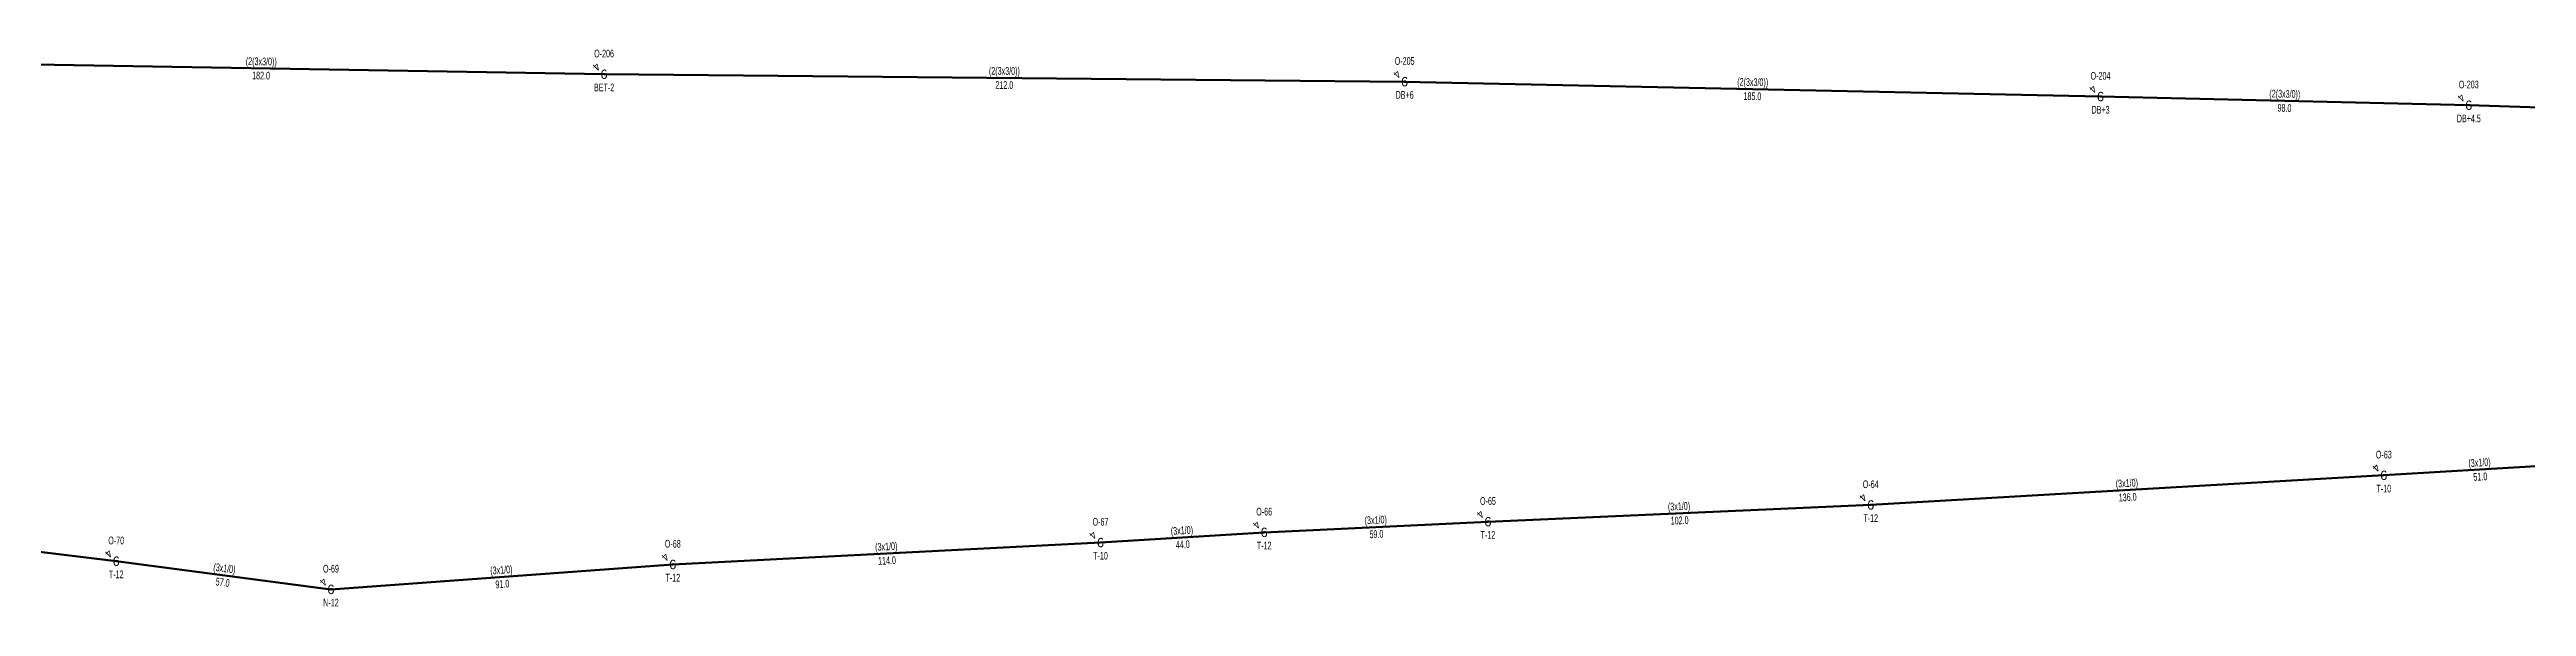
# Model space of a CAD drawing. Header units: millimetres. Extents: x 575398 to 593980, y 4181204 to 4193824.
# Drawn here: x 586352 to 587009, y 4185808 to 4185956 of the extents above; entities that cross this region are included whole.
import ezdxf
from ezdxf.enums import TextEntityAlignment as Align

# ---------------------------------------------------------------- set-up
doc = ezdxf.new("R2010")
doc.units = ezdxf.units.MM
doc.layers.add('DIREK_ENH_MEVCUT', color=6, linetype='Continuous', lineweight=25)
doc.layers.add('HAT_OG_HAVAI_MEVCUT', color=48, linetype='Continuous', lineweight=70)
doc.styles.add('Direk', font='B_CAD')
doc.styles.get("Standard").update_dxf_attribs({"font": 'Arial'})

msp = doc.modelspace()

# ---------------------------------------------------------------- linework, layer by layer
at = {"layer": 'HAT_OG_HAVAI_MEVCUT'}
for p, q in [((586316.68, 4185952.11), (586498.65, 4185949.04)), ((586498.65, 4185949.04), (586711.07, 4185947.07)), ((586895.72, 4185943.12), (586711.07, 4185947.07)), ((586895.72, 4185943.12), (586993.44, 4185940.82)), ((586993.44, 4185940.82), (587180.78, 4185934.94)), ((586970.89, 4185842.62), (587021.88, 4185845.66)), ((586970.89, 4185842.62), (586834.74, 4185834.76)), ((586673.81, 4185827.49), (586733.18, 4185830.32)), ((586834.74, 4185834.76), (586733.18, 4185830.32)), ((586369.2, 4185819.84), (586289.6, 4185829.48)), ((586516.88, 4185818.96), (586630.37, 4185824.78)), ((586673.81, 4185827.49), (586630.37, 4185824.78)), ((586426.18, 4185812.35), (586369.2, 4185819.84)), ((586426.18, 4185812.35), (586516.88, 4185818.96))]:
    msp.add_line(p, q, dxfattribs=at)

# ---------------------------------------------------------------- texts
at = {"layer": 'DIREK_ENH_MEVCUT', "linetype": 'ByBlock', "width": 0.53}
for s, p in [('O-206', (586498.65, 4185954.54)), ('O-205', (586711.07, 4185952.57)), ('O-204', (586895.72, 4185948.62)), ('BET-2', (586498.65, 4185945.54)), ('DB+6', (586711.07, 4185943.57)), ('O-203', (586993.44, 4185946.32)), ('DB+3', (586895.72, 4185939.62)), ('DB+4.5', (586993.44, 4185937.32)), ('O-63', (586970.89, 4185848.12)), ('O-65', (586733.18, 4185835.82)), ('O-64', (586834.74, 4185840.26)), ('T-10', (586970.89, 4185839.12)), ('O-67', (586630.37, 4185830.28)), ('O-66', (586673.81, 4185832.99)), ('T-12', (586834.74, 4185831.26)), ('O-70', (586369.2, 4185825.34)), ('O-68', (586516.88, 4185824.46)), ('T-12', (586673.81, 4185823.99)), ('T-12', (586733.18, 4185826.82)), ('T-12', (586369.2, 4185816.34)), ('O-69', (586426.18, 4185817.85)), ('T-10', (586630.37, 4185821.28)), ('T-12', (586516.88, 4185815.46)), ('N-12', (586426.18, 4185808.85))]:
    msp.add_text(s, height=2.05, dxfattribs=at).set_placement(p, align=Align.MIDDLE_CENTER)
at = {"layer": 'DIREK_ENH_MEVCUT', "color": 32, "linetype": 'ByBlock', "style": 'Direk'}
for p in [(586496.670101, 4185951.019899), (586709.090101, 4185949.049899), (586893.740101, 4185945.099899), (586991.460101, 4185942.799899), (586968.910101, 4185844.599899), (586832.760101, 4185836.739899), (586671.830101, 4185829.469899), (586731.200101, 4185832.299899), (586628.390101, 4185826.759899), (586367.220101, 4185821.819899), (586514.900101, 4185820.939899), (586424.200101, 4185814.329899)]:
    msp.add_text('4', height=2, rotation=225.000001, dxfattribs=at).set_placement(p, align=Align.MIDDLE_CENTER)
at = {"layer": 'DIREK_ENH_MEVCUT', "linetype": 'ByBlock', "style": 'Direk'}
for p in [(586498.65, 4185949.04), (586711.07, 4185947.07), (586895.72, 4185943.12), (586993.44, 4185940.82), (586970.89, 4185842.62), (586733.18, 4185830.32), (586834.74, 4185834.76), (586630.37, 4185824.78), (586673.81, 4185827.49), (586369.2, 4185819.84), (586516.88, 4185818.96), (586426.18, 4185812.35)]:
    msp.add_text('6', height=2.5, dxfattribs=at).set_placement(p, align=Align.MIDDLE_CENTER)
at = {"layer": 'HAT_OG_HAVAI_MEVCUT', "lineweight": 30, "width": 0.53}
for s, rotation, p in [('(2(3x3/0))', 359.03346, (586407.679338, 4185951.424879, 293249.325)), ('(2(3x3/0))', 359.46865, (586604.867883, 4185948.904963, 293355.535)), ('(2(3x3/0))', 358.774526, (586803.413179, 4185945.944806, 293355.535)), ('(2(3x3/0))', 358.651699, (586944.600001, 4185942.819765, 293496.72)), ('(3x1/0)', 3.411909, (586996.334413, 4185844.988493, 293510.94)), ('(3x1/0)', 363.304043, (586902.766011, 4185839.538587, 293417.37)), ('(3x1/0)', 2.729062, (586703.454529, 4185829.754036, 293366.59)), ('(3x1/0)', 362.503263, (586783.922875, 4185833.389189, 293366.59)), ('(3x1/0)', 2.935673, (586573.581467, 4185822.718885, 293315.185)), ('(3x1/0)', 363.569765, (586652.037076, 4185826.983351, 293315.185)), ('(3x1/0)', 352.511426, (586397.800779, 4185816.93775, 293184.6)), ('(3x1/0)', 4.168211, (586471.468218, 4185816.502752, 293258.44))]:
    msp.add_text(s, height=2.05, rotation=rotation, dxfattribs=at).set_placement(p, align=Align.CENTER)
for s, rotation, p in [('182.0', 359.03346, (586407.650662, 4185949.725121, 293249.325)), ('212.0', 359.46865, (586604.852117, 4185947.205037, 293355.535)), ('185.0', 358.774526, (586803.376821, 4185944.245194, 293355.535)), ('98.0', 358.651699, (586944.559999, 4185941.120235, 293496.72)), ('51.0', 3.411909, (586996.435587, 4185843.291507, 293510.94)), ('136.0', 363.304043, (586902.863989, 4185837.841413, 293417.37)), ('102.0', 362.503263, (586783.997125, 4185831.690811, 293366.59)), ('44.0', 363.569765, (586652.142924, 4185825.286649, 293315.185)), ('59.0', 2.729062, (586703.535471, 4185828.055964, 293366.59)), ('114.0', 2.935673, (586573.668533, 4185821.021115, 293315.185)), ('57.0', 352.511426, (586397.579221, 4185815.25225, 293184.6)), ('91.0', 4.168211, (586471.591782, 4185814.807248, 293258.44))]:
    msp.add_text(s, height=2.05, rotation=rotation, dxfattribs=at).set_placement(p, align=Align.TOP_CENTER)

doc.saveas('drawing.dxf')
